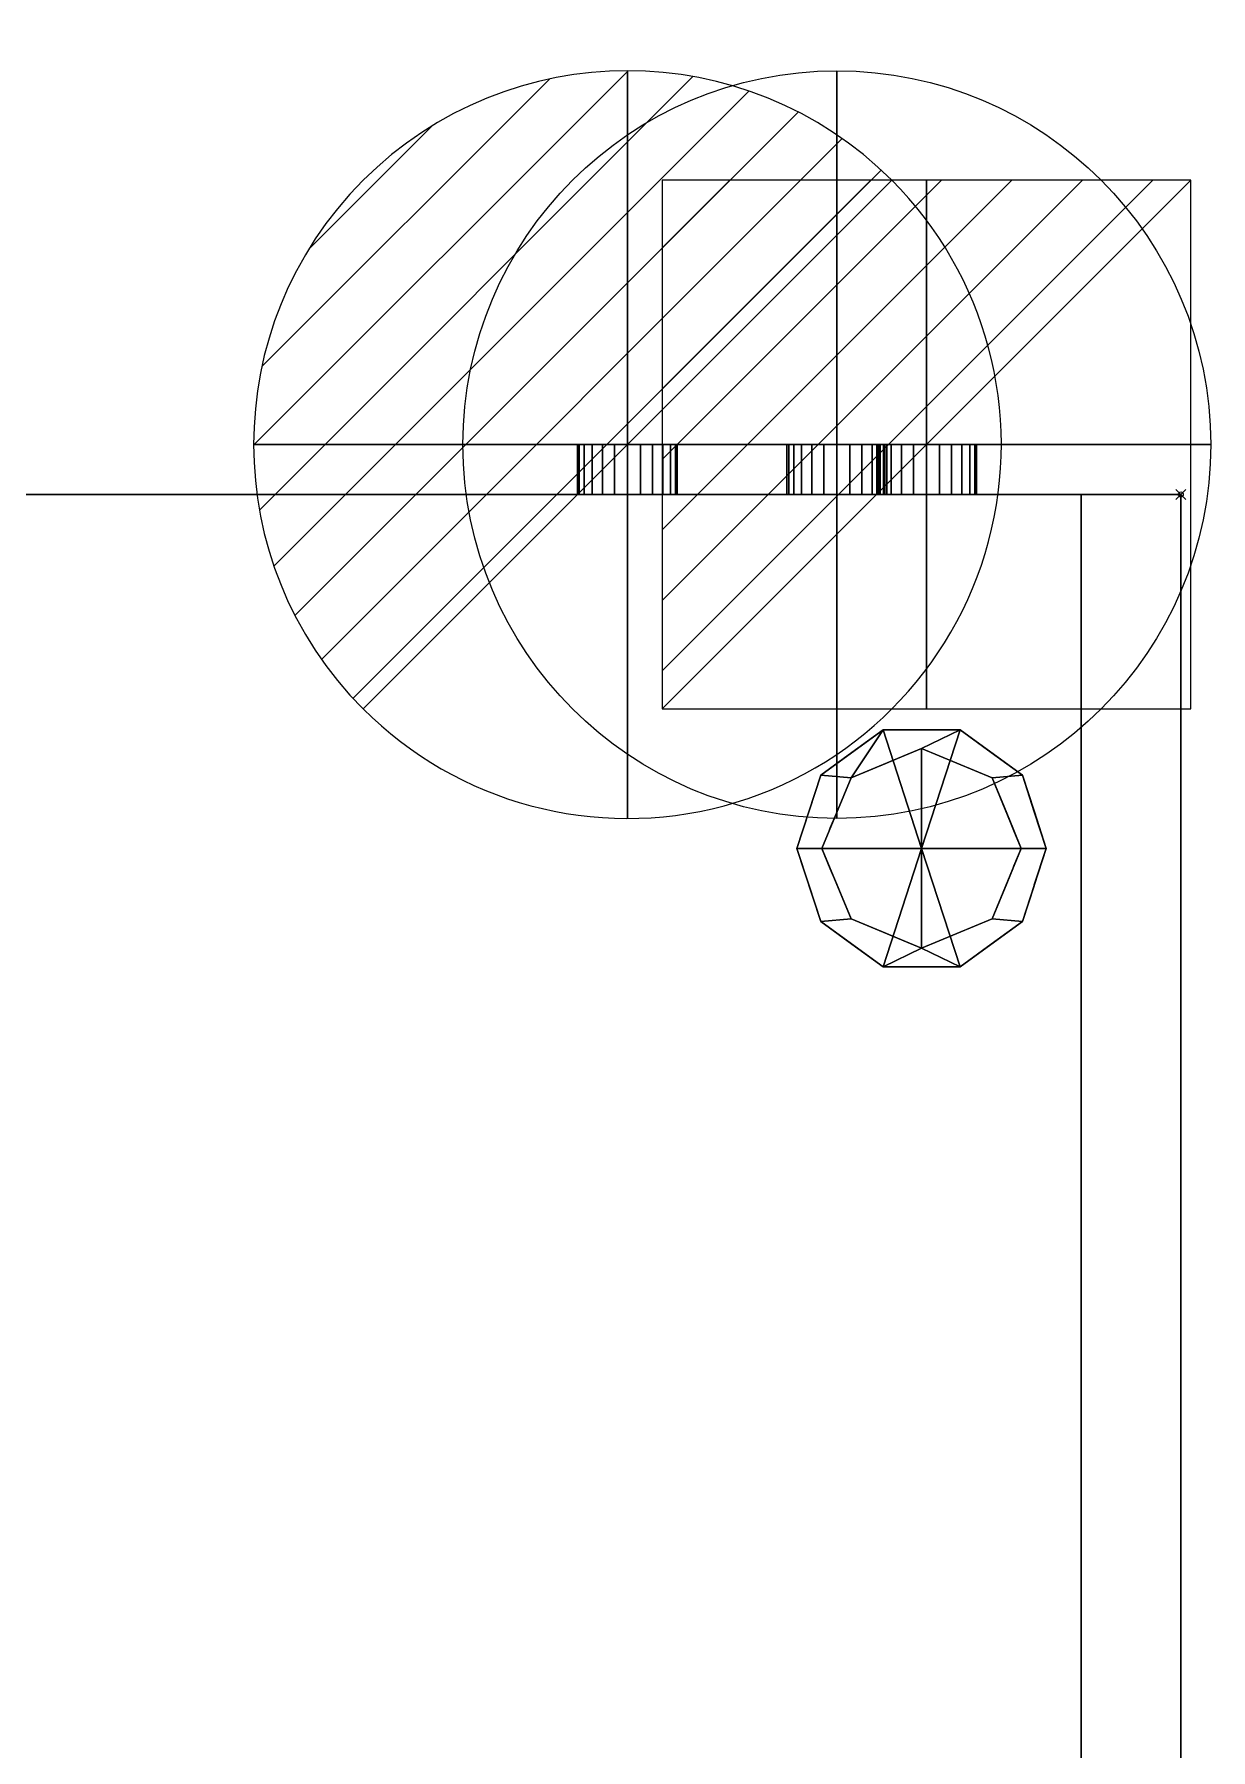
# Model space of a CAD drawing. Extents: x -1 to 471, y -596 to 92.
# Drawn here: x 235 to 471, y -251.8 to 92.3 of the extents above; entities that cross this region are included whole.
import ezdxf

# ---------------------------------------------------------------- set-up
doc = ezdxf.new("R2010")
doc.units = 0
doc.header["$PDMODE"] = 35
for name, color, linetype in [('IQ_200_2D', 1, 'Continuous'), ('IQ_200_3D', 1, 'Continuous'), ('IQ_CON_COLDWATER_INT', 7, 'Continuous'), ('IQ_CON_DRAIN_INT', 7, 'Continuous'), ('IQ_CON_ELECTRICITY_INT', 7, 'Continuous'), ('IQ_INS_3D', 3, 'Continuous')]:
    doc.layers.add(name, color=color, linetype=linetype)

# ---------------------------------------------------------------- blocks, each defined once
blk = doc.blocks.new('*X0')
at = {"color": 0}
for p, q in [((286.774344, 2204.447934), (296.618251, 2214.291842)), ((286.774344, 2205.862148), (295.204037, 2214.291842)), ((286.774344, 2207.276361), (293.789824, 2214.291842)), ((286.774344, 2208.690575), (292.37561, 2214.291842)), ((286.774344, 2210.104788), (290.961397, 2214.291842)), ((286.774344, 2211.519002), (289.547183, 2214.291842)), ((286.774344, 2212.933216), (288.13297, 2214.291842))]:
    blk.add_line(p, q, dxfattribs=at)
blk = doc.blocks.new('ELECTRICITY')
for p, q in [((2.121, 2.121), (-2.121, 2.121)), ((-2.121, 2.121), (-2.121, -2.121)), ((-2.121, -2.121), (2.121, 2.121)), ((2.121, -2.121), (2.121, 2.121)), ((-2.121, -2.121), (2.121, -2.121))]:
    blk.add_line(p, q)
at = {"extrusion": (-1, 0, 0)}
for p, q in [((0, -2.121, 2.121), (0, 2.121, 2.121)), ((0, 2.121, -2.121), (0, -2.121, -2.121)), ((0, 2.121, 2.121), (0, 2.121, -2.121)), ((0, 2.121, -2.121), (0, -2.121, 2.121)), ((0, -2.121, -2.121), (0, -2.121, 2.121))]:
    blk.add_line(p, q, dxfattribs=at)
at = {"extrusion": (0, -1, 0)}
for p, q in [((2.121, 0, 2.121), (-2.121, 0, 2.121)), ((-2.121, 0, -2.121), (2.121, 0, -2.121)), ((-2.121, 0, 2.121), (-2.121, 0, -2.121)), ((-2.121, 0, -2.121), (2.121, 0, 2.121)), ((2.121, 0, -2.121), (2.121, 0, 2.121))]:
    blk.add_line(p, q, dxfattribs=at)
at = {"xscale": 0.4000000000000909, "yscale": 0.4000000000000909, "zscale": 0.4000000000000909}
blk.add_blockref('*X0', (-116.831, -883.595), dxfattribs=at)
at = {"extrusion": (-1, 0, 0), "xscale": 0.3999999999999773, "yscale": 0.3999999999999773, "zscale": 0.3999999999999773}
blk.add_blockref('*X0', (-116.831, -883.595), dxfattribs=at)
at = {"extrusion": (0, -1, 0), "xscale": 0.4000000000000909, "yscale": 0.4000000000000909, "zscale": 0.4000000000000909}
blk.add_blockref('*X0', (-116.831, -883.595), dxfattribs=at)
blk = doc.blocks.new('*X3')
at = {"color": 0}
for p, q in [((313.993, 2209.039), (321.505, 2216.552)), ((314.108, 2207.74), (322.804, 2216.436)), ((314.158, 2210.619), (319.926, 2216.386)), ((314.399, 2206.617), (323.928, 2216.145)), ((314.821, 2205.625), (324.919, 2215.723)), ((315.101, 2212.976), (317.568, 2215.443)), ((315.354, 2204.743), (325.801, 2215.191)), ((315.985, 2203.96), (326.584, 2214.559))]:
    blk.add_line(p, q, dxfattribs=at)
blk = doc.blocks.new('DRAIN')
blk.add_line((-2.121, -2.121), (2.121, 2.121))
at = {"extrusion": (-1, 0, 0)}
blk.add_line((0, 2.121, -2.121), (0, -2.121, 2.121), dxfattribs=at)
at = {"extrusion": (0, -1, 0)}
blk.add_line((-2.121, 0, -2.121), (2.121, 0, 2.121), dxfattribs=at)
at = {"extrusion": (-1, 0, 0)}
for start, end in [(45, 225), (225, 45)]:
    blk.add_arc((0, 0), 3, start, end, dxfattribs=at)
for start, end in [(45, 225), (225, 45)]:
    blk.add_arc((0, 0), 3, start, end)
at = {"extrusion": (0, -1, 0)}
for start, end in [(45, 225), (225, 45)]:
    blk.add_arc((0, 0), 3, start, end, dxfattribs=at)
at = {"xscale": 0.4000000000000909, "yscale": 0.4000000000000909, "zscale": 0.4000000000000909}
blk.add_blockref('*X3', (-128.597, -883.621), dxfattribs=at)
at = {"extrusion": (-1, 0, 0), "xscale": 0.3999999999999773, "yscale": 0.3999999999999773, "zscale": 0.3999999999999773}
blk.add_blockref('*X3', (-128.597, -883.621), dxfattribs=at)
at = {"extrusion": (0, -1, 0), "xscale": 0.4000000000000909, "yscale": 0.4000000000000909, "zscale": 0.4000000000000909}
blk.add_blockref('*X3', (-128.597, -883.621), dxfattribs=at)
blk = doc.blocks.new('coldwater')
blk.add_circle((0, 0), 3)
at = {"extrusion": (-1, 0, 0)}
blk.add_circle((0, 0), 3, dxfattribs=at)
at = {"extrusion": (0, -1, 0)}
blk.add_circle((0, 0), 3, dxfattribs=at)

msp = doc.modelspace()

# ---------------------------------------------------------------- linework, layer by layer
at = {"layer": 'IQ_200_2D'}
for p, q in [((0, 0), (465, 0)), ((465, 0), (465, -594))]:
    msp.add_line(p, q, dxfattribs=at)
at = {"layer": 'IQ_INS_3D'}
msp.add_point((465, 0), dxfattribs=at)

# ---------------------------------------------------------------- block references
at = {"layer": 'IQ_CON_COLDWATER_INT', "xscale": 25, "yscale": 25, "zscale": 25}
msp.add_blockref('coldwater', (396, 10), dxfattribs=at)
at = {"layer": 'IQ_CON_DRAIN_INT', "xscale": 25, "yscale": 25, "zscale": 25}
msp.add_blockref('DRAIN', (354, 10), dxfattribs=at)
at = {"layer": 'IQ_CON_ELECTRICITY_INT', "xscale": 25, "yscale": 25, "zscale": 25}
msp.add_blockref('ELECTRICITY', (414, 10), dxfattribs=at)

# ---------------------------------------------------------------- meshes
at = {"layer": 'IQ_200_3D', "lineweight": 9}
mesh = msp.add_polyface(dxfattribs=at)
corners = [(344, 10, 294), (344.34, 10, 296.59), (345.34, 10, 299), (346.93, 10, 301.07), (349, 10, 302.66), (351.41, 10, 303.66), (354, 10, 304), (356.59, 10, 303.66), (359, 10, 302.66), (361.07, 10, 301.07), (362.66, 10, 299), (363.66, 10, 296.59), (364, 10, 294), (363.66, 10, 291.41), (362.66, 10, 289), (361.07, 10, 286.93), (359, 10, 285.34), (356.59, 10, 284.34), (354, 10, 284), (351.41, 10, 284.34), (349, 10, 285.34), (346.93, 10, 286.93), (345.34, 10, 289), (344.34, 10, 291.41)]
mesh.append_faces([[corners[k] for k in face] for face in [(13, 10, 11, 12), (1, 22, 23, 0)]], dxfattribs={"vtx0": -1})
mesh.append_faces([[corners[k] for k in face] for face in [(17, 19, 15, 16)]], dxfattribs={"vtx0": -1, "vtx1": -1})
mesh.append_faces([[corners[k] for k in face] for face in [(1, 4, 15, 21)]], dxfattribs={"vtx0": -1, "vtx1": -1, "vtx2": -1, "vtx3": -1})
mesh.append_faces([[corners[k] for k in face] for face in [(1, 21, 22)]], dxfattribs={"vtx0": -1, "vtx2": -1})
mesh.append_faces([[corners[k] for k in face] for face in [(4, 7, 8, 15)]], dxfattribs={"vtx0": -1, "vtx2": -1, "vtx3": -1})
mesh.append_faces([[corners[k] for k in face] for face in [(18, 19, 17)]], dxfattribs={"vtx1": -1})
mesh.append_faces([[corners[k] for k in face] for face in [(14, 15, 8, 13)]], dxfattribs={"vtx1": -1, "vtx2": -1})
mesh.append_faces([[corners[k] for k in face] for face in [(5, 6, 7, 4), (2, 3, 4, 1)]], dxfattribs={"vtx2": -1})
mesh.append_faces([[corners[k] for k in face] for face in [(8, 9, 10, 13), (19, 20, 21, 15)]], dxfattribs={"vtx2": -1, "vtx3": -1})
mesh = msp.add_polyface(dxfattribs=at)
corners = [(344, 10, 294), (344.34, 10, 291.41), (345.34, 10, 289), (346.93, 10, 286.93), (349, 10, 285.34), (351.41, 10, 284.34), (354, 10, 284), (356.59, 10, 284.34), (359, 10, 285.34), (361.07, 10, 286.93), (362.66, 10, 289), (363.66, 10, 291.41), (364, 10, 294), (364, 0, 294), (363.66, 0, 291.41), (362.66, 0, 289), (361.07, 0, 286.93), (359, 0, 285.34), (356.59, 0, 284.34), (354, 0, 284), (351.41, 0, 284.34), (349, 0, 285.34), (346.93, 0, 286.93), (345.34, 0, 289), (344.34, 0, 291.41), (344, 0, 294)]
mesh.append_faces([[corners[k] for k in face] for face in [(13, 14, 11, 12), (0, 1, 24, 25)]], dxfattribs={"vtx1": -1})
mesh.append_faces([[corners[k] for k in face] for face in [(14, 15, 10, 11), (16, 17, 8, 9), (15, 16, 9, 10), (17, 18, 7, 8), (6, 7, 18, 19), (19, 20, 5, 6), (20, 21, 4, 5), (22, 23, 2, 3), (21, 22, 3, 4), (23, 24, 1, 2)]], dxfattribs={"vtx1": -1, "vtx3": -1})
mesh = msp.add_polyface(dxfattribs=at)
corners = [(364, 10, 294), (363.66, 10, 296.59), (362.66, 10, 299), (361.07, 10, 301.07), (359, 10, 302.66), (356.59, 10, 303.66), (354, 10, 304), (351.41, 10, 303.66), (349, 10, 302.66), (346.93, 10, 301.07), (345.34, 10, 299), (344.34, 10, 296.59), (344, 10, 294), (344, 0, 294), (344.34, 0, 296.59), (345.34, 0, 299), (346.93, 0, 301.07), (349, 0, 302.66), (351.41, 0, 303.66), (354, 0, 304), (356.59, 0, 303.66), (359, 0, 302.66), (361.07, 0, 301.07), (362.66, 0, 299), (363.66, 0, 296.59), (364, 0, 294)]
mesh.append_faces([[corners[k] for k in face] for face in [(13, 14, 11, 12), (0, 1, 24, 25)]], dxfattribs={"vtx1": -1})
mesh.append_faces([[corners[k] for k in face] for face in [(14, 15, 10, 11), (16, 17, 8, 9), (15, 16, 9, 10), (17, 18, 7, 8), (6, 7, 18, 19), (19, 20, 5, 6), (20, 21, 4, 5), (22, 23, 2, 3), (21, 22, 3, 4), (23, 24, 1, 2)]], dxfattribs={"vtx1": -1, "vtx3": -1})
mesh = msp.add_polyface(dxfattribs=at)
corners = [(386, 10, 326), (386.34, 10, 328.59), (387.34, 10, 331), (388.93, 10, 333.07), (391, 10, 334.66), (393.41, 10, 335.66), (396, 10, 336), (398.59, 10, 335.66), (401, 10, 334.66), (403.07, 10, 333.07), (404.66, 10, 331), (405.66, 10, 328.59), (406, 10, 326), (405.66, 10, 323.41), (404.66, 10, 321), (403.07, 10, 318.93), (401, 10, 317.34), (398.59, 10, 316.34), (396, 10, 316), (393.41, 10, 316.34), (391, 10, 317.34), (388.93, 10, 318.93), (387.34, 10, 321), (386.34, 10, 323.41)]
mesh.append_faces([[corners[k] for k in face] for face in [(10, 7, 8, 9), (7, 5, 6), (19, 16, 17, 18), (22, 20, 21), (14, 12, 13)]], dxfattribs={"vtx0": -1})
mesh.append_faces([[corners[k] for k in face] for face in [(1, 4, 15, 22)]], dxfattribs={"vtx0": -1, "vtx1": -1, "vtx2": -1, "vtx3": -1})
mesh.append_faces([[corners[k] for k in face] for face in [(7, 15, 4, 5), (7, 12, 14, 15)]], dxfattribs={"vtx0": -1, "vtx1": -1, "vtx3": -1})
mesh.append_faces([[corners[k] for k in face] for face in [(16, 19, 20)]], dxfattribs={"vtx0": -1, "vtx2": -1})
mesh.append_faces([[corners[k] for k in face] for face in [(15, 16, 20, 22)]], dxfattribs={"vtx1": -1, "vtx2": -1, "vtx3": -1})
mesh.append_faces([[corners[k] for k in face] for face in [(2, 3, 4, 1), (23, 0, 1, 22)]], dxfattribs={"vtx2": -1})
mesh.append_faces([[corners[k] for k in face] for face in [(10, 11, 12, 7)]], dxfattribs={"vtx2": -1, "vtx3": -1})
mesh = msp.add_polyface(dxfattribs=at)
corners = [(386, 10, 326), (386.34, 10, 323.41), (387.34, 10, 321), (388.93, 10, 318.93), (391, 10, 317.34), (393.41, 10, 316.34), (396, 10, 316), (398.59, 10, 316.34), (401, 10, 317.34), (403.07, 10, 318.93), (404.66, 10, 321), (405.66, 10, 323.41), (406, 10, 326), (406, 0, 326), (405.66, 0, 323.41), (404.66, 0, 321), (403.07, 0, 318.93), (401, 0, 317.34), (398.59, 0, 316.34), (396, 0, 316), (393.41, 0, 316.34), (391, 0, 317.34), (388.93, 0, 318.93), (387.34, 0, 321), (386.34, 0, 323.41), (386, 0, 326)]
mesh.append_faces([[corners[k] for k in face] for face in [(13, 14, 11, 12), (0, 1, 24, 25)]], dxfattribs={"vtx1": -1})
mesh.append_faces([[corners[k] for k in face] for face in [(14, 15, 10, 11), (16, 17, 8, 9), (15, 16, 9, 10), (17, 18, 7, 8), (6, 7, 18, 19), (19, 20, 5, 6), (20, 21, 4, 5), (22, 23, 2, 3), (21, 22, 3, 4), (23, 24, 1, 2)]], dxfattribs={"vtx1": -1, "vtx3": -1})
mesh = msp.add_polyface(dxfattribs=at)
corners = [(406, 10, 326), (405.66, 10, 328.59), (404.66, 10, 331), (403.07, 10, 333.07), (401, 10, 334.66), (398.59, 10, 335.66), (396, 10, 336), (393.41, 10, 335.66), (391, 10, 334.66), (388.93, 10, 333.07), (387.34, 10, 331), (386.34, 10, 328.59), (386, 10, 326), (386, 0, 326), (386.34, 0, 328.59), (387.34, 0, 331), (388.93, 0, 333.07), (391, 0, 334.66), (393.41, 0, 335.66), (396, 0, 336), (398.59, 0, 335.66), (401, 0, 334.66), (403.07, 0, 333.07), (404.66, 0, 331), (405.66, 0, 328.59), (406, 0, 326)]
mesh.append_faces([[corners[k] for k in face] for face in [(13, 14, 11, 12), (0, 1, 24, 25)]], dxfattribs={"vtx1": -1})
mesh.append_faces([[corners[k] for k in face] for face in [(14, 15, 10, 11), (16, 17, 8, 9), (15, 16, 9, 10), (17, 18, 7, 8), (6, 7, 18, 19), (19, 20, 5, 6), (20, 21, 4, 5), (22, 23, 2, 3), (21, 22, 3, 4), (23, 24, 1, 2)]], dxfattribs={"vtx1": -1, "vtx3": -1})
mesh = msp.add_polyface(dxfattribs=at)
corners = [(404, 10, 215), (404.34, 10, 217.59), (405.34, 10, 220), (406.93, 10, 222.07), (409, 10, 223.66), (411.41, 10, 224.66), (414, 10, 225), (416.59, 10, 224.66), (419, 10, 223.66), (421.07, 10, 222.07), (422.66, 10, 220), (423.66, 10, 217.59), (424, 10, 215), (423.66, 10, 212.41), (422.66, 10, 210), (421.07, 10, 207.93), (419, 10, 206.34), (416.59, 10, 205.34), (414, 10, 205), (411.41, 10, 205.34), (409, 10, 206.34), (406.93, 10, 207.93), (405.34, 10, 210), (404.34, 10, 212.41)]
mesh.append_faces([[corners[k] for k in face] for face in [(13, 10, 11, 12), (1, 22, 23, 0)]], dxfattribs={"vtx0": -1})
mesh.append_faces([[corners[k] for k in face] for face in [(17, 19, 15, 16)]], dxfattribs={"vtx0": -1, "vtx1": -1})
mesh.append_faces([[corners[k] for k in face] for face in [(1, 4, 15, 21)]], dxfattribs={"vtx0": -1, "vtx1": -1, "vtx2": -1, "vtx3": -1})
mesh.append_faces([[corners[k] for k in face] for face in [(1, 21, 22)]], dxfattribs={"vtx0": -1, "vtx2": -1})
mesh.append_faces([[corners[k] for k in face] for face in [(4, 7, 8, 15)]], dxfattribs={"vtx0": -1, "vtx2": -1, "vtx3": -1})
mesh.append_faces([[corners[k] for k in face] for face in [(18, 19, 17)]], dxfattribs={"vtx1": -1})
mesh.append_faces([[corners[k] for k in face] for face in [(14, 15, 8, 13)]], dxfattribs={"vtx1": -1, "vtx2": -1})
mesh.append_faces([[corners[k] for k in face] for face in [(5, 6, 7, 4), (2, 3, 4, 1)]], dxfattribs={"vtx2": -1})
mesh.append_faces([[corners[k] for k in face] for face in [(8, 9, 10, 13), (19, 20, 21, 15)]], dxfattribs={"vtx2": -1, "vtx3": -1})
mesh = msp.add_polyface(dxfattribs=at)
corners = [(404, 10, 215), (404.34, 10, 212.41), (405.34, 10, 210), (406.93, 10, 207.93), (409, 10, 206.34), (411.41, 10, 205.34), (414, 10, 205), (416.59, 10, 205.34), (419, 10, 206.34), (421.07, 10, 207.93), (422.66, 10, 210), (423.66, 10, 212.41), (424, 10, 215), (424, 0, 215), (423.66, 0, 212.41), (422.66, 0, 210), (421.07, 0, 207.93), (419, 0, 206.34), (416.59, 0, 205.34), (414, 0, 205), (411.41, 0, 205.34), (409, 0, 206.34), (406.93, 0, 207.93), (405.34, 0, 210), (404.34, 0, 212.41), (404, 0, 215)]
mesh.append_faces([[corners[k] for k in face] for face in [(13, 14, 11, 12), (0, 1, 24, 25)]], dxfattribs={"vtx1": -1})
mesh.append_faces([[corners[k] for k in face] for face in [(14, 15, 10, 11), (16, 17, 8, 9), (15, 16, 9, 10), (17, 18, 7, 8), (6, 7, 18, 19), (19, 20, 5, 6), (20, 21, 4, 5), (22, 23, 2, 3), (21, 22, 3, 4), (23, 24, 1, 2)]], dxfattribs={"vtx1": -1, "vtx3": -1})
mesh = msp.add_polyface(dxfattribs=at)
corners = [(424, 10, 215), (423.66, 10, 217.59), (422.66, 10, 220), (421.07, 10, 222.07), (419, 10, 223.66), (416.59, 10, 224.66), (414, 10, 225), (411.41, 10, 224.66), (409, 10, 223.66), (406.93, 10, 222.07), (405.34, 10, 220), (404.34, 10, 217.59), (404, 10, 215), (404, 0, 215), (404.34, 0, 217.59), (405.34, 0, 220), (406.93, 0, 222.07), (409, 0, 223.66), (411.41, 0, 224.66), (414, 0, 225), (416.59, 0, 224.66), (419, 0, 223.66), (421.07, 0, 222.07), (422.66, 0, 220), (423.66, 0, 217.59), (424, 0, 215)]
mesh.append_faces([[corners[k] for k in face] for face in [(13, 14, 11, 12), (0, 1, 24, 25)]], dxfattribs={"vtx1": -1})
mesh.append_faces([[corners[k] for k in face] for face in [(14, 15, 10, 11), (16, 17, 8, 9), (15, 16, 9, 10), (17, 18, 7, 8), (6, 7, 18, 19), (19, 20, 5, 6), (20, 21, 4, 5), (22, 23, 2, 3), (21, 22, 3, 4), (23, 24, 1, 2)]], dxfattribs={"vtx1": -1, "vtx3": -1})
mesh = msp.add_polyface(dxfattribs=at)
corners = [(465, 0, 944), (0, 0, 944), (0, -584, 944), (465, -584, 944)]
mesh.append_faces([[corners[k] for k in face] for face in [(0, 1, 2, 3)]])
mesh = msp.add_polyface(dxfattribs=at)
corners = [(465, -594, 924), (0, -594, 924), (0, 0, 924), (465, 0, 924)]
mesh.append_faces([[corners[k] for k in face] for face in [(0, 1, 2, 3)]])
mesh = msp.add_polyface(dxfattribs=at)
corners = [(465, 0, 924), (0, 0, 924), (0, 0, 944), (465, 0, 944)]
mesh.append_faces([[corners[k] for k in face] for face in [(0, 1, 2, 3)]])
mesh = msp.add_polyface(dxfattribs=at)
corners = [(20, 0, 924), (20, -554, 924), (445, -554, 924), (445, 0, 924)]
mesh.append_faces([[corners[k] for k in face] for face in [(0, 1, 2, 3)]])
mesh = msp.add_polyface(dxfattribs=at)
corners = [(445, -554, 155), (20, -554, 155), (20, 0, 155), (445, 0, 155)]
mesh.append_faces([[corners[k] for k in face] for face in [(0, 1, 2, 3)]])
mesh = msp.add_polyface(dxfattribs=at)
corners = [(445, 0, 924), (445, 0, 155), (20, 0, 155), (20, 0, 924)]
mesh.append_faces([[corners[k] for k in face] for face in [(0, 1, 2, 3)]])
mesh = msp.add_polyface(dxfattribs=at)
corners = [(344, 0, 294), (344.34, 0, 291.41), (345.34, 0, 289), (346.93, 0, 286.93), (349, 0, 285.34), (351.41, 0, 284.34), (354, 0, 284), (356.59, 0, 284.34), (359, 0, 285.34), (361.07, 0, 286.93), (362.66, 0, 289), (363.66, 0, 291.41), (364, 0, 294), (363.66, 0, 296.59), (362.66, 0, 299), (361.07, 0, 301.07), (359, 0, 302.66), (356.59, 0, 303.66), (354, 0, 304), (351.41, 0, 303.66), (349, 0, 302.66), (346.93, 0, 301.07), (345.34, 0, 299), (344.34, 0, 296.59)]
mesh.append_faces([[corners[k] for k in face] for face in [(9, 7, 8), (16, 14, 15)]], dxfattribs={"vtx0": -1})
mesh.append_faces([[corners[k] for k in face] for face in [(3, 9, 23, 2), (23, 9, 20)]], dxfattribs={"vtx0": -1, "vtx1": -1, "vtx2": -1})
mesh.append_faces([[corners[k] for k in face] for face in [(20, 9, 16, 17)]], dxfattribs={"vtx0": -1, "vtx1": -1, "vtx3": -1})
mesh.append_faces([[corners[k] for k in face] for face in [(11, 13, 14, 16)]], dxfattribs={"vtx0": -1, "vtx2": -1, "vtx3": -1})
mesh.append_faces([[corners[k] for k in face] for face in [(16, 9, 10, 11)]], dxfattribs={"vtx0": -1, "vtx3": -1})
mesh.append_faces([[corners[k] for k in face] for face in [(1, 2, 23, 0), (19, 20, 17, 18), (12, 13, 11)]], dxfattribs={"vtx1": -1})
mesh.append_faces([[corners[k] for k in face] for face in [(5, 6, 7, 9), (3, 4, 5, 9)]], dxfattribs={"vtx2": -1, "vtx3": -1})
mesh.append_faces([[corners[k] for k in face] for face in [(20, 21, 22, 23)]], dxfattribs={"vtx3": -1})
mesh = msp.add_polyface(dxfattribs=at)
corners = [(386, 0, 326), (386.34, 0, 323.41), (387.34, 0, 321), (388.93, 0, 318.93), (391, 0, 317.34), (393.41, 0, 316.34), (396, 0, 316), (398.59, 0, 316.34), (401, 0, 317.34), (403.07, 0, 318.93), (404.66, 0, 321), (405.66, 0, 323.41), (406, 0, 326), (405.66, 0, 328.59), (404.66, 0, 331), (403.07, 0, 333.07), (401, 0, 334.66), (398.59, 0, 335.66), (396, 0, 336), (393.41, 0, 335.66), (391, 0, 334.66), (388.93, 0, 333.07), (387.34, 0, 331), (386.34, 0, 328.59)]
mesh.append_faces([[corners[k] for k in face] for face in [(1, 23, 0)]], dxfattribs={"vtx0": -1})
mesh.append_faces([[corners[k] for k in face] for face in [(2, 9, 23, 1), (23, 9, 20)]], dxfattribs={"vtx0": -1, "vtx1": -1, "vtx2": -1})
mesh.append_faces([[corners[k] for k in face] for face in [(16, 17, 14, 15), (19, 20, 17, 18)]], dxfattribs={"vtx1": -1})
mesh.append_faces([[corners[k] for k in face] for face in [(9, 10, 17, 20)]], dxfattribs={"vtx1": -1, "vtx2": -1, "vtx3": -1})
mesh.append_faces([[corners[k] for k in face] for face in [(8, 9, 4, 5)]], dxfattribs={"vtx1": -1, "vtx3": -1})
mesh.append_faces([[corners[k] for k in face] for face in [(2, 3, 4, 9), (10, 11, 12, 17), (12, 13, 14, 17)]], dxfattribs={"vtx2": -1, "vtx3": -1})
mesh.append_faces([[corners[k] for k in face] for face in [(5, 6, 7, 8), (20, 21, 22, 23)]], dxfattribs={"vtx3": -1})
mesh = msp.add_polyface(dxfattribs=at)
corners = [(404, 0, 215), (404.34, 0, 212.41), (405.34, 0, 210), (406.93, 0, 207.93), (409, 0, 206.34), (411.41, 0, 205.34), (414, 0, 205), (416.59, 0, 205.34), (419, 0, 206.34), (421.07, 0, 207.93), (422.66, 0, 210), (423.66, 0, 212.41), (424, 0, 215), (423.66, 0, 217.59), (422.66, 0, 220), (421.07, 0, 222.07), (419, 0, 223.66), (416.59, 0, 224.66), (414, 0, 225), (411.41, 0, 224.66), (409, 0, 223.66), (406.93, 0, 222.07), (405.34, 0, 220), (404.34, 0, 217.59)]
mesh.append_faces([[corners[k] for k in face] for face in [(9, 7, 8), (16, 14, 15)]], dxfattribs={"vtx0": -1})
mesh.append_faces([[corners[k] for k in face] for face in [(3, 9, 23, 2), (23, 9, 20)]], dxfattribs={"vtx0": -1, "vtx1": -1, "vtx2": -1})
mesh.append_faces([[corners[k] for k in face] for face in [(20, 9, 16, 17)]], dxfattribs={"vtx0": -1, "vtx1": -1, "vtx3": -1})
mesh.append_faces([[corners[k] for k in face] for face in [(11, 13, 14, 16)]], dxfattribs={"vtx0": -1, "vtx2": -1, "vtx3": -1})
mesh.append_faces([[corners[k] for k in face] for face in [(16, 9, 10, 11)]], dxfattribs={"vtx0": -1, "vtx3": -1})
mesh.append_faces([[corners[k] for k in face] for face in [(1, 2, 23, 0), (19, 20, 17, 18), (12, 13, 11)]], dxfattribs={"vtx1": -1})
mesh.append_faces([[corners[k] for k in face] for face in [(5, 6, 7, 9), (3, 4, 5, 9)]], dxfattribs={"vtx2": -1, "vtx3": -1})
mesh.append_faces([[corners[k] for k in face] for face in [(20, 21, 22, 23)]], dxfattribs={"vtx3": -1})
mesh = msp.add_polyface(dxfattribs=at)
corners = [(445, 0, 924), (445, -594, 924), (465, -594, 924), (465, 0, 924)]
mesh.append_faces([[corners[k] for k in face] for face in [(0, 1, 2, 3)]])
mesh = msp.add_polyface(dxfattribs=at)
corners = [(465, -594, 155), (445, -594, 155), (445, 0, 155), (465, 0, 155)]
mesh.append_faces([[corners[k] for k in face] for face in [(0, 1, 2, 3)]])
mesh = msp.add_polyface(dxfattribs=at)
corners = [(465, 0, 924), (465, 0, 155), (445, 0, 155), (445, 0, 924)]
mesh.append_faces([[corners[k] for k in face] for face in [(0, 1, 2, 3)]])
mesh = msp.add_polyface(dxfattribs=at)
corners = [(445, 0, 924), (445, 0, 155), (445, -594, 155), (445, -594, 924)]
mesh.append_faces([[corners[k] for k in face] for face in [(0, 1, 2, 3)]])
mesh = msp.add_polyface(dxfattribs=at)
corners = [(445, -554, 924), (445, -554, 155), (445, 0, 155), (445, 0, 924)]
mesh.append_faces([[corners[k] for k in face] for face in [(0, 1, 2, 3)]])
mesh = msp.add_polyface(dxfattribs=at)
corners = [(465, 0, 944), (465, -584, 944), (465, -586.59, 943.66), (465, -589, 942.66), (465, -591.07, 941.07), (465, -592.66, 939), (465, -593.66, 936.59), (465, -594, 934), (465, -594, 924), (465, 0, 924)]
mesh.append_faces([[corners[k] for k in face] for face in [(5, 6, 3, 4)]], dxfattribs={"vtx1": -1})
mesh.append_faces([[corners[k] for k in face] for face in [(7, 8, 1, 6)]], dxfattribs={"vtx1": -1, "vtx2": -1})
mesh.append_faces([[corners[k] for k in face] for face in [(9, 0, 1, 8)]], dxfattribs={"vtx2": -1})
mesh.append_faces([[corners[k] for k in face] for face in [(1, 2, 3, 6)]], dxfattribs={"vtx2": -1, "vtx3": -1})
mesh = msp.add_polyface(dxfattribs=at)
corners = [(465, -594, 924), (465, -594, 155), (465, 0, 155), (465, 0, 924)]
mesh.append_faces([[corners[k] for k in face] for face in [(0, 1, 2, 3)]])
mesh = msp.add_polyface(dxfattribs=at)
corners = [(413, -71, 155), (438, -71, 155), (433.23, -56.31, 155), (420.73, -47.22, 155), (405.27, -47.22, 155), (392.77, -56.31, 155), (388, -71, 155)]
mesh.append_faces([[corners[k] for k in face] for face in [(0, 4, 5, 6)]], dxfattribs={"vtx0": -1})
mesh.append_faces([[corners[k] for k in face] for face in [(4, 0, 3)]], dxfattribs={"vtx0": -1, "vtx1": -1})
mesh.append_faces([[corners[k] for k in face] for face in [(0, 1, 2, 3)]], dxfattribs={"vtx3": -1})
mesh = msp.add_polyface(dxfattribs=at)
corners = [(388, -71, 155), (392.77, -56.31, 155), (405.27, -47.22, 155), (420.73, -47.22, 155), (433.23, -56.31, 155), (438, -71, 155), (438, -71, 60), (433.23, -56.31, 60), (420.73, -47.22, 60), (405.27, -47.22, 60), (392.77, -56.31, 60), (388, -71, 60), (435.56, -63.5, 155), (435.61, -63.65, 60), (426.98, -51.76, 60), (426.98, -51.76, 155), (413, -47.22, 155), (413, -47.22, 60), (399.02, -51.76, 60), (399.02, -51.76, 155), (390.44, -63.5, 60), (390.39, -63.65, 155)]
mesh.append_faces([[corners[k] for k in face] for face in [(13, 5, 6)]], dxfattribs={"vtx0": -1})
mesh.append_faces([[corners[k] for k in face] for face in [(7, 12, 13), (5, 13, 12), (1, 20, 21), (11, 21, 20), (20, 1, 10)]], dxfattribs={"vtx0": -1, "vtx1": -1})
mesh.append_faces([[corners[k] for k in face] for face in [(7, 4, 12)]], dxfattribs={"vtx0": -1, "vtx2": -1})
mesh.append_faces([[corners[k] for k in face] for face in [(15, 4, 7, 14), (3, 15, 14, 8), (17, 9, 2, 16), (19, 2, 9, 18), (18, 10, 1, 19), (16, 3, 8, 17)]], dxfattribs={"vtx1": -1, "vtx3": -1})
mesh.append_faces([[corners[k] for k in face] for face in [(11, 0, 21)]], dxfattribs={"vtx2": -1})
mesh = msp.add_polyface(dxfattribs=at)
corners = [(388, -71, 60), (392.77, -56.31, 60), (405.27, -47.22, 60), (420.73, -47.22, 60), (433.23, -56.31, 60), (438, -71, 60), (433, -71, 60), (427.14, -56.86, 60), (413, -51, 60), (398.86, -56.86, 60), (393, -71, 60)]
mesh.append_faces([[corners[k] for k in face] for face in [(1, 9, 10, 0)]], dxfattribs={"vtx0": -1})
mesh.append_faces([[corners[k] for k in face] for face in [(1, 2, 9)]], dxfattribs={"vtx1": -1, "vtx2": -1})
mesh.append_faces([[corners[k] for k in face] for face in [(3, 4, 7, 8), (8, 9, 2, 3)]], dxfattribs={"vtx1": -1, "vtx3": -1})
mesh.append_faces([[corners[k] for k in face] for face in [(4, 5, 6, 7)]], dxfattribs={"vtx3": -1})
mesh = msp.add_polyface(dxfattribs=at)
corners = [(393, -71, 60), (398.86, -56.86, 60), (413, -51, 60), (427.14, -56.86, 60), (433, -71, 60), (433, -71, 0), (427.14, -56.86, 0), (413, -51, 0), (398.86, -56.86, 0), (393, -71, 0), (429.61, -62.82, 60), (430.07, -63.93, 0), (428.61, -60.39, 0), (420.07, -53.93, 60), (420.07, -53.93, 0), (416.54, -52.46, 0), (395.93, -63.93, 60), (395.93, -63.93, 0), (394.69, -66.91, 0), (405.93, -53.93, 0), (405.93, -53.93, 60), (409.46, -52.46, 60), (431.31, -66.91, 60), (423.61, -55.39, 0), (423.61, -55.39, 60), (416.54, -52.46, 60), (397.39, -60.39, 60), (397.39, -60.39, 0), (394.46, -67.46, 60), (402.39, -55.39, 0), (402.39, -55.39, 60), (409.46, -52.46, 0), (431.54, -67.46, 0)]
mesh.append_faces([[corners[k] for k in face] for face in [(28, 9, 0), (32, 4, 5)]], dxfattribs={"vtx0": -1})
mesh.append_faces([[corners[k] for k in face] for face in [(18, 16, 17), (9, 28, 18), (4, 32, 22)]], dxfattribs={"vtx0": -1, "vtx1": -1})
mesh.append_faces([[corners[k] for k in face] for face in [(3, 12, 6), (10, 11, 12)]], dxfattribs={"vtx0": -1, "vtx2": -1})
mesh.append_faces([[corners[k] for k in face] for face in [(10, 22, 11), (3, 10, 12), (28, 16, 18), (32, 11, 22)]], dxfattribs={"vtx1": -1, "vtx2": -1})
mesh.append_faces([[corners[k] for k in face] for face in [(15, 7, 2, 25), (13, 24, 23, 14), (7, 31, 21, 2), (19, 29, 30, 20), (25, 13, 14, 15), (8, 27, 26, 1), (1, 30, 29, 8), (24, 3, 6, 23), (27, 17, 16, 26), (31, 19, 20, 21)]], dxfattribs={"vtx1": -1, "vtx3": -1})
mesh = msp.add_polyface(dxfattribs=at)
corners = [(393, -71, 0), (398.86, -56.86, 0), (413, -51, 0), (427.14, -56.86, 0), (433, -71, 0), (413, -71, 0)]
mesh.append_faces([[corners[k] for k in face] for face in [(3, 4, 5, 2)]], dxfattribs={"vtx2": -1})
mesh.append_faces([[corners[k] for k in face] for face in [(5, 0, 1, 2)]], dxfattribs={"vtx3": -1})
mesh = msp.add_polyface(dxfattribs=at)
corners = [(413, -71, 155), (388, -71, 155), (392.77, -85.69, 155), (405.27, -94.78, 155), (420.73, -94.78, 155), (433.23, -85.69, 155), (438, -71, 155)]
mesh.append_faces([[corners[k] for k in face] for face in [(0, 4, 5, 6)]], dxfattribs={"vtx0": -1})
mesh.append_faces([[corners[k] for k in face] for face in [(0, 3, 4)]], dxfattribs={"vtx0": -1, "vtx2": -1})
mesh.append_faces([[corners[k] for k in face] for face in [(0, 1, 2, 3)]], dxfattribs={"vtx3": -1})
mesh = msp.add_polyface(dxfattribs=at)
corners = [(438, -71, 155), (433.23, -85.69, 155), (420.73, -94.78, 155), (405.27, -94.78, 155), (392.77, -85.69, 155), (388, -71, 155), (388, -71, 60), (392.77, -85.69, 60), (405.27, -94.78, 60), (420.73, -94.78, 60), (433.23, -85.69, 60), (438, -71, 60), (399.02, -90.24, 155), (399.02, -90.24, 60), (390.39, -78.35, 155), (390.39, -78.35, 60), (413, -94.78, 155), (413, -94.78, 60), (426.98, -90.24, 60), (426.98, -90.24, 155), (435.56, -78.5, 60), (435.61, -78.35, 155)]
mesh.append_faces([[corners[k] for k in face] for face in [(1, 20, 21), (11, 21, 20), (20, 1, 10)]], dxfattribs={"vtx0": -1, "vtx1": -1})
mesh.append_faces([[corners[k] for k in face] for face in [(4, 14, 15, 7), (2, 16, 17, 9), (13, 8, 3, 12), (7, 13, 12, 4), (9, 18, 19, 2), (16, 3, 8, 17), (1, 19, 18, 10)]], dxfattribs={"vtx1": -1, "vtx3": -1})
mesh.append_faces([[corners[k] for k in face] for face in [(5, 6, 15, 14), (11, 0, 21)]], dxfattribs={"vtx2": -1})
mesh = msp.add_polyface(dxfattribs=at)
corners = [(438, -71, 60), (433.23, -85.69, 60), (420.73, -94.78, 60), (405.27, -94.78, 60), (392.77, -85.69, 60), (388, -71, 60), (393, -71, 60), (398.86, -85.14, 60), (413, -91, 60), (427.14, -85.14, 60), (433, -71, 60)]
mesh.append_faces([[corners[k] for k in face] for face in [(9, 1, 2, 8)]], dxfattribs={"vtx0": -1, "vtx2": -1})
mesh.append_faces([[corners[k] for k in face] for face in [(6, 7, 4, 5)]], dxfattribs={"vtx1": -1})
mesh.append_faces([[corners[k] for k in face] for face in [(2, 3, 8)]], dxfattribs={"vtx1": -1, "vtx2": -1})
mesh.append_faces([[corners[k] for k in face] for face in [(7, 8, 3, 4)]], dxfattribs={"vtx1": -1, "vtx3": -1})
mesh.append_faces([[corners[k] for k in face] for face in [(10, 0, 1, 9)]], dxfattribs={"vtx2": -1})
mesh = msp.add_polyface(dxfattribs=at)
corners = [(433, -71, 60), (427.14, -85.14, 60), (413, -91, 60), (398.86, -85.14, 60), (393, -71, 60), (393, -71, 0), (398.86, -85.14, 0), (413, -91, 0), (427.14, -85.14, 0), (433, -71, 0), (396.39, -79.18, 0), (395.93, -78.07, 60), (394.69, -75.09, 60), (405.93, -88.07, 60), (405.93, -88.07, 0), (409.46, -89.54, 0), (430.07, -78.07, 60), (430.07, -78.07, 0), (431.31, -75.09, 0), (420.07, -88.07, 0), (420.07, -88.07, 60), (416.54, -89.54, 60), (397.39, -81.61, 60), (394.69, -75.09, 0), (402.39, -86.61, 0), (402.39, -86.61, 60), (409.46, -89.54, 60), (428.61, -81.61, 60), (428.61, -81.61, 0), (431.54, -74.54, 60), (423.61, -86.61, 0), (423.61, -86.61, 60), (416.54, -89.54, 0)]
mesh.append_faces([[corners[k] for k in face] for face in [(29, 9, 0)]], dxfattribs={"vtx0": -1})
mesh.append_faces([[corners[k] for k in face] for face in [(6, 22, 10), (18, 16, 17), (9, 29, 18), (22, 6, 3), (10, 11, 23)]], dxfattribs={"vtx0": -1, "vtx1": -1})
mesh.append_faces([[corners[k] for k in face] for face in [(23, 11, 12)]], dxfattribs={"vtx0": -1, "vtx2": -1})
mesh.append_faces([[corners[k] for k in face] for face in [(22, 11, 10), (29, 16, 18)]], dxfattribs={"vtx1": -1, "vtx2": -1})
mesh.append_faces([[corners[k] for k in face] for face in [(24, 14, 13, 25), (15, 7, 2, 26), (28, 17, 16, 27), (26, 13, 14, 15), (19, 30, 31, 20), (25, 3, 6, 24), (21, 2, 7, 32), (8, 28, 27, 1), (1, 31, 30, 8), (32, 19, 20, 21)]], dxfattribs={"vtx1": -1, "vtx3": -1})
mesh.append_faces([[corners[k] for k in face] for face in [(4, 5, 23, 12)]], dxfattribs={"vtx2": -1})
mesh = msp.add_polyface(dxfattribs=at)
corners = [(433, -71, 0), (427.14, -85.14, 0), (413, -91, 0), (398.86, -85.14, 0), (393, -71, 0), (413, -71, 0)]
mesh.append_faces([[corners[k] for k in face] for face in [(5, 2, 3, 4)]], dxfattribs={"vtx0": -1})
mesh.append_faces([[corners[k] for k in face] for face in [(5, 0, 1, 2)]], dxfattribs={"vtx3": -1})

doc.saveas('drawing.dxf')
